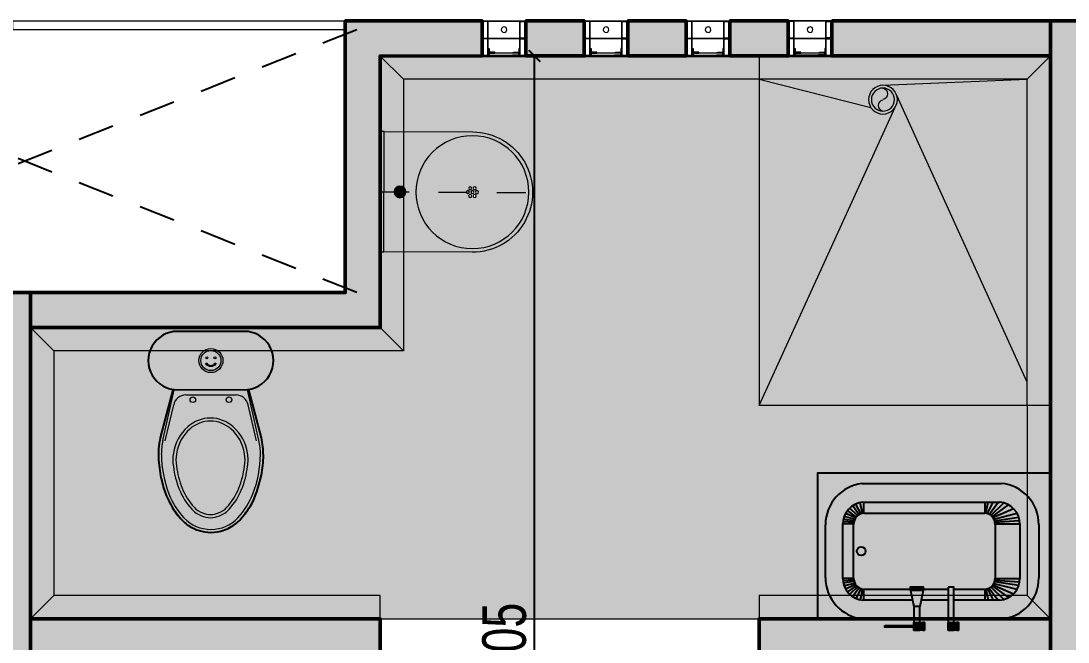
# Model space of a CAD drawing. Header units: metres. Extents: x 167 to 250, y 44 to 219.
# Drawn here: x 193.36 to 196.953, y 120.749 to 122.881 of the extents above; entities that cross this region are included whole.
import ezdxf

# ---------------------------------------------------------------- set-up
doc = ezdxf.new("R2010")
doc.units = ezdxf.units.M
doc.set_wipeout_variables(frame=1)
doc.linetypes.add('06-PT1-01$0$HIDDEN2', pattern=[0.1875, 0.125, -0.0625])
doc.linetypes.add('TRAZO_Y_PUNTO2', pattern=[0.5, 0.25, -0.125, 0, -0.125])
for name, color, linetype, lineweight in [('08', 8, 'Continuous', 0), ('A-MUEB-FIJO', 44, 'Continuous', 15), ('A-MURO', 7, 'Continuous', 50), ('A-PISO -ACHU', 55, 'Continuous', 0), ('A-PLAN-ACHU4', 251, 'Continuous', 5), ('A-PLAN-ACHU5', 252, 'Continuous', 5), ('A-PUER', 36, 'Continuous', 13), ('A_ACHURADO', 253, 'Continuous', 13), ('H_ACCESORIOS DESAGUES', 160, 'Continuous', 20), ('muros', 5, 'Continuous', 25), ('puntea', 253, '06-PT1-01$0$HIDDEN2', 25)]:
    doc.layers.add(name, color=color, linetype=linetype, lineweight=lineweight)
doc.layers.add('A_MOBILIARIO', color=8, linetype='Continuous')
doc.styles.add('ING_75', font='swisscl.ttf', dxfattribs={"height": 0.15})
doc.dimstyles.new('ESC_1_75_ING', dxfattribs={"dimtxt": 0.15, "dimasz": 0.04, "dimexe": 0, "dimexo": 0, "dimgap": 0.0263, "dimtad": 1, "dimzin": 4, "dimdsep": 46, "dimtxsty": 'ING_75', "dimblk": 'ARCHTICK', "dimcen": 0.06, "dimse1": 1, "dimse2": 1, "dimclrd": 256, "dimclre": 2, "dimclrt": 1, "dimadec": 0, "dimazin": 0, "dimtfac": 1, "dimtix": 1, "dimtmove": 2, "dimatfit": 3, "dimldrblk": 'ARCHTICK', "dimfxl": 0, "dimtvp": 1.75, "dimtolj": 1, "dimtzin": 4, "dimarcsym": 0})
pattern_1 = [(0, (0, -0.231), (0, 6.985), [5.08, -1.905]), (90, (0, -0.231), (-6.985, 4e-16), [5.08, -1.905])]
pattern_2 = [(0, (0, 0), (0, 6.985), [5.08, -1.905]), (90, (0, 0), (-6.985, 4e-16), [5.08, -1.905])]
pattern_3 = [(0, (5e-13, -0.625), (0, 6.985), [5.08, -1.905]), (90, (5e-13, -0.625), (-6.985, 4e-16), [5.08, -1.905])]

# ---------------------------------------------------------------- blocks, each defined once
blk = doc.blocks.new('lavam_sm-001-p')
blk.add_wipeout([(0, 0.2065), (0.3165, 0.2065), (0.3402, 0.2051), (0.3583, 0.2022), (0.3818, 0.1959), (0.3995, 0.1891), (0.4136, 0.1823), (0.4256, 0.1753), (0.4448, 0.1618), (0.4518, 0.156), (0.4593, 0.1492), (0.4675, 0.1409), (0.4746, 0.1329), (0.4823, 0.123), (0.4965, 0.1012), (0.5002, 0.0944), (0.505, 0.0842), (0.5095, 0.0735), (0.5127, 0.0643), (0.5151, 0.0565), (0.5171, 0.0488), (0.5184, 0.0431), (0.5204, 0.0327), (0.5213, 0.0261), (0.5221, 0.0196), (0.5226, 0.0126), (0.5229, 0.006), (0.523, 0), (0.5225, -0.0138), (0.5216, -0.0242), (0.5201, -0.0343), (0.5194, -0.0382), (0.5182, -0.0444), (0.5168, -0.0502), (0.5117, -0.0673), (0.5117, -0.0673), (0.5094, -0.0736), (0.5075, -0.0784), (0.5053, -0.0837), (0.5025, -0.0896), (0.5007, -0.0933), (0.4974, -0.0995), (0.4949, -0.1039), (0.4862, -0.1176), (0.4818, -0.1238), (0.4798, -0.1264), (0.4798, -0.1264), (0.4749, -0.1325), (0.4724, -0.1354), (0.4693, -0.1389), (0.4664, -0.1421), (0.4626, -0.1459), (0.4564, -0.1519), (0.4537, -0.1543), (0.4479, -0.1593), (0.4432, -0.163), (0.4327, -0.1707), (0.4258, -0.1752), (0.4222, -0.1774), (0.4191, -0.1792), (0.4121, -0.183), (0.4085, -0.1849), (0.396, -0.1906), (0.396, -0.1906), (0.3806, -0.1963), (0.3751, -0.198), (0.3652, -0.2007), (0.3567, -0.2026), (0.3504, -0.2037), (0.3348, -0.2057), (0.3348, -0.2057), (0.2306, -0.2065), (0.2068, -0.2065), (0.1906, -0.2065), (0.1647, -0.2065), (0.139, -0.2065), (0, -0.2065)])
h = blk.add_hatch(color=255)
h.dxf.hatch_style = 1
h.paths.add_polyline_path([(0, 0.2065), (0.0129, 0.2065), (0.0129, -0.2065), (0, -0.2065)])
h = blk.add_hatch(color=255)
h.dxf.hatch_style = 1
edge = h.paths.add_edge_path()
edge.add_line((0.0129, 0.2065), (0.0129, -0.2065))
edge.add_line((0.0129, -0.2065), (0.3165, -0.2065))
edge.add_arc((0.3165, 0), 0.2065, 270, 450)
edge.add_line((0.3165, 0.2065), (0.0129, 0.2065))
edge = h.paths.add_edge_path(flags=16)
edge.add_arc((0.3165, 0), 0.1936, 0, 360)
h = blk.add_hatch(color=255)
h.dxf.hatch_style = 1
edge = h.paths.add_edge_path()
edge.add_arc((0.3165, 0), 0.1936, 0, 360)
edge = h.paths.add_edge_path(flags=16)
edge.add_arc((0.3088, 0.0134), 0.00516, 0, 360)
edge = h.paths.add_edge_path(flags=16)
edge.add_arc((0.3242, 0.0134), 0.00516, 0, 360)
edge = h.paths.add_edge_path(flags=17)
edge.add_arc((0.332, 0), 0.00516, 0, 360)
edge = h.paths.add_edge_path(flags=16)
edge.add_arc((0.3242, -0.0134), 0.00516, 0, 360)
edge = h.paths.add_edge_path(flags=16)
edge.add_arc((0.3088, -0.0134), 0.00516, 0, 360)
edge = h.paths.add_edge_path(flags=16)
edge.add_arc((0.301, 0), 0.00516, 0, 360)
edge = h.paths.add_edge_path(flags=17)
edge.add_arc((0.3165, 0), 0.00516, 0, 360)
h = blk.add_hatch(color=253)
h.dxf.hatch_style = 1
edge = h.paths.add_edge_path()
edge.add_arc((0.0679, 0), 0.02, 0, 360)
blk.add_lwpolyline([(0, 0.2065), (0.0129, 0.2065), (0.0129, -0.2065), (0, -0.2065)], close=True)
blk.add_lwpolyline([(0.0129, 0.2065), (0.0129, -0.2065), (0.3165, -0.2065, 1), (0.3165, 0.2065)], format="xyb", close=True)
at = {"color": 252, "linetype": 'TRAZO_Y_PUNTO2', "ltscale": 0.1}
blk.add_lwpolyline([(0, 0), (0.582, 0.0008)], dxfattribs=at)
for centre, radius in [((0.3165, 0), 0.1936), ((0.0679, 0), 0.02)]:
    blk.add_circle(centre, radius)
at = {"color": 251, "lineweight": 0}
for centre in [(0.301, 0), (0.3088, 0.0134), (0.3165, 0), (0.3242, 0.0134), (0.332, 0), (0.3088, -0.0134), (0.3242, -0.0134)]:
    blk.add_circle(centre, 0.00516, dxfattribs=at)
blk = doc.blocks.new('Ventana')
at = {"layer": 'A-PLAN-ACHU4', "lineweight": 0}
blk.add_lwpolyline([(70.0113, 22.3045), (70.0113, 22.1845), (69.8613, 22.1845), (69.8613, 22.3045)], close=True, dxfattribs=at)
at = {"layer": 'A-PLAN-ACHU5', "lineweight": 0}
for points in [[(69.8613, 22.2445), (69.8613, 22.3045), (69.8822, 22.3045), (69.8822, 22.2445)], [(69.8628, 22.246), (69.8628, 22.303), (69.8807, 22.303), (69.8807, 22.246)], [(69.9076, 22.3045), (69.8822, 22.3045), (69.8822, 22.2791), (69.8854, 22.2791), (69.8854, 22.3013), (69.9076, 22.3013)], [(69.9905, 22.2445), (69.9905, 22.3045), (69.8822, 22.3045), (69.8822, 22.2445)], [(69.8854, 22.295), (69.9044, 22.295), (69.9044, 22.2918), (69.8854, 22.2918)], [(69.9651, 22.3045), (69.9905, 22.3045), (69.9905, 22.2791), (69.9873, 22.2791), (69.9873, 22.3013), (69.9651, 22.3013)], [(69.9873, 22.295), (69.9683, 22.295), (69.9683, 22.2918), (69.9873, 22.2918)], [(70.0113, 22.2445), (70.0113, 22.3045), (69.9905, 22.3045), (69.9905, 22.2445)], [(70.0098, 22.246), (70.0098, 22.303), (69.992, 22.303), (69.992, 22.246)], [(69.8613, 22.1845), (69.8613, 22.2445), (69.8822, 22.2445), (69.8822, 22.1845)], [(69.8628, 22.186), (69.8628, 22.243), (69.8807, 22.243), (69.8807, 22.186)], [(69.9905, 22.1845), (69.9905, 22.2445), (69.8822, 22.2445), (69.8822, 22.1845)], [(70.0113, 22.1845), (70.0113, 22.2445), (69.9905, 22.2445), (69.9905, 22.1845)], [(70.0098, 22.186), (70.0098, 22.243), (69.992, 22.243), (69.992, 22.186)]]:
    blk.add_lwpolyline(points, close=True, dxfattribs=at)
at = {"layer": 'A-PLAN-ACHU5', "lineweight": 0, "elevation": 0}
blk.add_lwpolyline([(69.8854, 22.3013), (69.9873, 22.3013), (69.9873, 22.295), (69.8854, 22.295)], close=True, dxfattribs=at)
at = {"layer": 'A-PLAN-ACHU5', "lineweight": 0}
blk.add_circle((69.9363, 22.2142), 0.00952, dxfattribs=at)
blk = doc.blocks.new('sifon')
at = {"lineweight": 0, "transparency": 33554508}
blk.add_hatch(color=252, dxfattribs=at).paths.add_polyline_path([(0, 0, -0.810345), (0, 0.0397, -1), (0, -0.0397, 0.786303)])
at = {"color": 252, "lineweight": 0}
for radius in [0.0495, 0.0397]:
    blk.add_circle((0, 0), radius, dxfattribs=at)
for centre, radius, start, end in [((0.0042, 0.0199, 0), 0.0203, 101.9608, 258.0384), ((-0.0048, -0.0199, 0), 0.0204, 283.6434, 76.3558)]:
    blk.add_arc(centre, radius, start, end, dxfattribs=at)
blk = doc.blocks.new('LAVACOLAS PLANTA')
at = {"layer": 'A_MOBILIARIO', "true_color": 0xffffff}
h = blk.add_hatch(color=7, dxfattribs=at)
h.dxf.hatch_style = 1
h.paths.add_polyline_path([(3251.4888, 1626.7587), (3251.4814, 1626.7587), (3251.4814, 1626.7237), (3251.4888, 1626.7237)])
h = blk.add_hatch(color=7, dxfattribs=at)
h.dxf.hatch_style = 1
h.paths.add_polyline_path([(3251.5027, 1626.7587), (3251.4888, 1626.7587), (3251.4888, 1626.7237), (3251.5027, 1626.7237)])
h = blk.add_hatch(color=7, dxfattribs=at)
h.dxf.hatch_style = 1
h.paths.add_polyline_path([(3251.5297, 1626.7587), (3251.5027, 1626.7587), (3251.5027, 1626.7237), (3251.5297, 1626.7237)])
h = blk.add_hatch(color=7, dxfattribs=at)
h.dxf.hatch_style = 1
h.paths.add_polyline_path([(3251.6454, 1626.7587), (3251.6379, 1626.7587), (3251.6379, 1626.7237), (3251.6454, 1626.7237)])
h = blk.add_hatch(color=7, dxfattribs=at)
h.dxf.hatch_style = 1
h.paths.add_polyline_path([(3251.6593, 1626.7587), (3251.6454, 1626.7587), (3251.6454, 1626.7237), (3251.6593, 1626.7237)])
h = blk.add_hatch(color=7, dxfattribs=at)
h.dxf.hatch_style = 1
h.paths.add_polyline_path([(3251.6862, 1626.7587), (3251.6593, 1626.7587), (3251.6593, 1626.7237), (3251.6862, 1626.7237)])
h = blk.add_hatch(color=7, dxfattribs=at)
h.dxf.hatch_style = 1
h.paths.add_polyline_path([(3251.8195, 1626.7454), (3251.6862, 1626.7454), (3251.6862, 1626.7371), (3251.8195, 1626.7371)])
h = blk.add_hatch(color=7, dxfattribs=at)
h.dxf.hatch_style = 1
h.paths.add_polyline_path([(3251.9217, 1626.707), (3251.2864, 1626.707, 0.396254), (3251.1131, 1626.5173), (3251.1131, 1626.2745, 0.395263), (3251.2855, 1626.0845), (3251.9245, 1626.0844, 0.377674), (3252.0933, 1626.276), (3252.0933, 1626.5157, 0.382911)])
h = blk.add_hatch(dxfattribs=at)
h.set_pattern_fill('ANGLE')
h.set_pattern_definition(pattern_1)
h.paths.add_polyline_path([(3251.4888, 1626.7178), (3251.4814, 1626.7178), (3251.4814, 1626.6828), (3251.4888, 1626.6828)])
h = blk.add_hatch(dxfattribs=at)
h.set_pattern_fill('ANGLE')
h.set_pattern_definition(pattern_3)
h.paths.add_polyline_path([(3251.4888, 1626.7178), (3251.4814, 1626.7178), (3251.4814, 1626.6828), (3251.4888, 1626.6828)])
h = blk.add_hatch(dxfattribs=at)
h.set_pattern_fill('ANGLE')
h.set_pattern_definition(pattern_1)
h.paths.add_polyline_path([(3251.5027, 1626.7178), (3251.4888, 1626.7178), (3251.4888, 1626.6828), (3251.5027, 1626.6828)])
h = blk.add_hatch(dxfattribs=at)
h.set_pattern_fill('ANGLE')
h.set_pattern_definition(pattern_3)
h.paths.add_polyline_path([(3251.5027, 1626.7178), (3251.4888, 1626.7178), (3251.4888, 1626.6828), (3251.5027, 1626.6828)])
h = blk.add_hatch(color=7, dxfattribs=at)
h.dxf.hatch_style = 1
h.paths.add_polyline_path([(3251.5297, 1626.7237), (3251.5027, 1626.7237), (3251.5027, 1626.5612), (3251.5297, 1626.5612)])
h = blk.add_hatch(dxfattribs=at)
h.set_pattern_fill('ANGLE')
h.set_pattern_definition(pattern_1)
h.paths.add_polyline_path([(3251.5297, 1626.7178), (3251.5027, 1626.7178), (3251.5027, 1626.6828), (3251.5297, 1626.6828)])
h = blk.add_hatch(dxfattribs=at)
h.set_pattern_fill('ANGLE')
h.set_pattern_definition(pattern_3)
h.paths.add_polyline_path([(3251.5297, 1626.7178), (3251.5027, 1626.7178), (3251.5027, 1626.6828), (3251.5297, 1626.6828)])
h = blk.add_hatch(dxfattribs=at)
h.set_pattern_fill('ANGLE')
h.set_pattern_definition(pattern_1)
h.paths.add_polyline_path([(3251.6454, 1626.7178), (3251.6379, 1626.7178), (3251.6379, 1626.6828), (3251.6454, 1626.6828)])
h = blk.add_hatch(dxfattribs=at)
h.set_pattern_fill('ANGLE')
h.set_pattern_definition(pattern_3)
h.paths.add_polyline_path([(3251.6454, 1626.7178), (3251.6379, 1626.7178), (3251.6379, 1626.6828), (3251.6454, 1626.6828)])
h = blk.add_hatch(dxfattribs=at)
h.set_pattern_fill('ANGLE')
h.set_pattern_definition(pattern_1)
h.paths.add_polyline_path([(3251.6593, 1626.7178), (3251.6454, 1626.7178), (3251.6454, 1626.6828), (3251.6593, 1626.6828)])
h = blk.add_hatch(dxfattribs=at)
h.set_pattern_fill('ANGLE')
h.set_pattern_definition(pattern_3)
h.paths.add_polyline_path([(3251.6593, 1626.7178), (3251.6454, 1626.7178), (3251.6454, 1626.6828), (3251.6593, 1626.6828)])
h = blk.add_hatch(color=7, dxfattribs=at)
h.dxf.hatch_style = 1
h.paths.add_polyline_path([(3251.6862, 1626.7237), (3251.6593, 1626.7237), (3251.6593, 1626.6497), (3251.6862, 1626.6497)])
h = blk.add_hatch(dxfattribs=at)
h.set_pattern_fill('ANGLE')
h.set_pattern_definition(pattern_1)
h.paths.add_polyline_path([(3251.6862, 1626.7178), (3251.6593, 1626.7178), (3251.6593, 1626.6828), (3251.6862, 1626.6828)])
h = blk.add_hatch(dxfattribs=at)
h.set_pattern_fill('ANGLE')
h.set_pattern_definition(pattern_3)
h.paths.add_polyline_path([(3251.6862, 1626.7178), (3251.6593, 1626.7178), (3251.6593, 1626.6828), (3251.6862, 1626.6828)])
h = blk.add_hatch(dxfattribs=at)
h.set_pattern_fill('ANGLE')
h.set_pattern_definition(pattern_1)
h.paths.add_polyline_path([(3251.8195, 1626.7044), (3251.6862, 1626.7044), (3251.6862, 1626.6961), (3251.8195, 1626.6961)])
h = blk.add_hatch(dxfattribs=at)
h.set_pattern_fill('ANGLE')
h.set_pattern_definition(pattern_3)
h.paths.add_polyline_path([(3251.8195, 1626.7044), (3251.6862, 1626.7044), (3251.6862, 1626.6961), (3251.8195, 1626.6961)])
h = blk.add_hatch(dxfattribs=at)
h.set_pattern_fill('ANGLE')
h.set_pattern_definition(pattern_2)
h.paths.add_polyline_path([(3252.0633, 1626.5221, 0.386522), (3251.9245, 1626.6706), (3251.2907, 1626.6707, 0.394923), (3251.1496, 1626.52), (3251.1496, 1626.2715, 0.390683), (3251.2884, 1626.1209), (3251.9245, 1626.1209, 0.394857), (3252.0633, 1626.2737)])
h = blk.add_hatch(dxfattribs=at)
h.set_pattern_fill('ANGLE')
h.set_pattern_definition(pattern_2)
h.paths.add_polyline_path([(3252.0633, 1626.5173, 0.395749), (3251.9245, 1626.6706), (3251.2892, 1626.6706, 0.397231), (3251.1496, 1626.5173), (3251.1496, 1626.2742, 0.395787), (3251.2884, 1626.1209), (3251.9245, 1626.1209, 0.394857), (3252.0633, 1626.2737)])
h = blk.add_hatch(dxfattribs=at)
h.set_pattern_fill('ANGLE')
h.set_pattern_definition(pattern_1)
h.paths.add_polyline_path([(3251.5297, 1626.6828), (3251.5027, 1626.6828), (3251.5027, 1626.5203), (3251.5297, 1626.5203)])
h = blk.add_hatch(dxfattribs=at)
h.set_pattern_fill('ANGLE')
h.set_pattern_definition(pattern_3)
h.paths.add_polyline_path([(3251.5297, 1626.6828), (3251.5027, 1626.6828), (3251.5027, 1626.5203), (3251.5297, 1626.5203)])
h = blk.add_hatch(color=7, dxfattribs=at)
h.dxf.hatch_style = 1
h.paths.add_polyline_path([(3251.6862, 1626.6497), (3251.6593, 1626.6497), (3251.6434, 1626.5762), (3251.7022, 1626.5762)])
h = blk.add_hatch(dxfattribs=at)
h.set_pattern_fill('ANGLE')
h.set_pattern_definition(pattern_1)
h.paths.add_polyline_path([(3251.6862, 1626.6828), (3251.6593, 1626.6828), (3251.6593, 1626.6087), (3251.6862, 1626.6087)])
h = blk.add_hatch(dxfattribs=at)
h.set_pattern_fill('ANGLE')
h.set_pattern_definition(pattern_3)
h.paths.add_polyline_path([(3251.6862, 1626.6828), (3251.6593, 1626.6828), (3251.6593, 1626.6087), (3251.6862, 1626.6087)])
h = blk.add_hatch(dxfattribs=at)
h.set_pattern_fill('ANGLE')
h.set_pattern_definition(pattern_1)
h.paths.add_polyline_path([(3251.6862, 1626.6087), (3251.6593, 1626.6087), (3251.6434, 1626.5353), (3251.7022, 1626.5353)])
h = blk.add_hatch(dxfattribs=at)
h.set_pattern_fill('ANGLE')
h.set_pattern_definition(pattern_3)
h.paths.add_polyline_path([(3251.6862, 1626.6087), (3251.6593, 1626.6087), (3251.6434, 1626.5353), (3251.7022, 1626.5353)])
h = blk.add_hatch(color=7, dxfattribs=at)
h.dxf.hatch_style = 1
h.paths.add_polyline_path([(3251.7022, 1626.5762), (3251.6434, 1626.5762), (3251.6434, 1626.5601), (3251.7022, 1626.5601)])
h = blk.add_hatch(dxfattribs=at)
h.set_pattern_fill('ANGLE')
h.set_pattern_definition(pattern_1)
h.paths.add_polyline_path([(3251.7022, 1626.5353), (3251.6434, 1626.5353), (3251.6434, 1626.5192), (3251.7022, 1626.5192)])
h = blk.add_hatch(dxfattribs=at)
h.set_pattern_fill('ANGLE')
h.set_pattern_definition(pattern_3)
h.paths.add_polyline_path([(3251.7022, 1626.5353), (3251.6434, 1626.5353), (3251.6434, 1626.5192), (3251.7022, 1626.5192)])
at = {"layer": 'A_MOBILIARIO'}
for points in [[(3251.5297, 1626.7587), (3251.5297, 1626.7237), (3251.4814, 1626.7237), (3251.4814, 1626.7587)], [(3251.4814, 1626.7587), (3251.4814, 1626.7237), (3251.4888, 1626.7237), (3251.4888, 1626.7587)], [(3251.5297, 1626.5612), (3251.5297, 1626.7587), (3251.5027, 1626.7587), (3251.5027, 1626.5612)], [(3251.6379, 1626.7587), (3251.6379, 1626.7237), (3251.6454, 1626.7237), (3251.6454, 1626.7587)], [(3251.6862, 1626.7587), (3251.6862, 1626.7237), (3251.6379, 1626.7237), (3251.6379, 1626.7587)], [(3251.8195, 1626.7371), (3251.6862, 1626.7371), (3251.6862, 1626.7454), (3251.8195, 1626.7454)], [(3251.6434, 1626.5762), (3251.7022, 1626.5762), (3251.7022, 1626.5601), (3251.6434, 1626.5601)]]:
    blk.add_lwpolyline(points, close=True, dxfattribs=at)
for points in [[(3251.6862, 1626.6497), (3251.6862, 1626.7587), (3251.6593, 1626.7587), (3251.6593, 1626.6497)], [(3251.2864, 1626.707), (3251.5027, 1626.707)], [(3251.5297, 1626.707), (3251.6593, 1626.707)], [(3251.6862, 1626.707), (3251.9217, 1626.707)], [(3251.6434, 1626.5762), (3251.6593, 1626.6497)], [(3251.6593, 1626.6497), (3251.6862, 1626.6497)], [(3251.7022, 1626.5762), (3251.6862, 1626.6497)], [(3251.3234, 1626.55), (3251.2295, 1626.5918)], [(3251.3269, 1626.5543), (3251.2526, 1626.6089)], [(3251.3329, 1626.5599), (3251.2739, 1626.6174)], [(3251.2925, 1626.6207), (3251.5027, 1626.6207)], [(3251.3404, 1626.5649), (3251.2998, 1626.6207)], [(3251.3485, 1626.5684), (3251.3227, 1626.6207)], [(3251.3562, 1626.5703), (3251.345, 1626.6207)], [(3251.3606, 1626.5709), (3251.3606, 1626.6207)], [(3251.5297, 1626.6207), (3251.653, 1626.6207)], [(3251.6925, 1626.6207), (3251.9204, 1626.6207)], [(3251.9188, 1626.5709), (3251.9188, 1626.6207)], [(3251.9231, 1626.5703), (3251.9339, 1626.6187)], [(3251.9309, 1626.5684), (3251.9527, 1626.6126)], [(3251.9389, 1626.5649), (3251.9678, 1626.6045)], [(3251.9464, 1626.5599), (3251.9813, 1626.5938)], [(3251.316, 1626.5353), (3251.2047, 1626.5517)], [(3251.3194, 1626.5435), (3251.2132, 1626.5707)], [(3251.3606, 1626.5709), (3251.5027, 1626.5709)], [(3251.5297, 1626.5709), (3251.6434, 1626.5709)], [(3251.6593, 1626.5762), (3251.6862, 1626.5762)], [(3251.7022, 1626.5709), (3251.9164, 1626.5709)], [(3251.9525, 1626.5543), (3251.9914, 1626.5829)], [(3251.956, 1626.55), (3252.0003, 1626.5697)], [(3251.96, 1626.5435), (3252.0069, 1626.5555)], [(3251.9634, 1626.5353), (3252.0108, 1626.5423)], [(3251.1131, 1626.2742), (3251.1131, 1626.5173)], [(3251.1996, 1626.2697), (3251.1996, 1626.5217)], [(3251.3137, 1626.5212), (3251.1996, 1626.5217)], [(3251.3144, 1626.5284), (3251.2009, 1626.5365)], [(3251.3137, 1626.267), (3251.3137, 1626.5191)], [(3251.9633, 1626.5217), (3251.9633, 1626.2697)], [(3251.965, 1626.5284), (3252.0127, 1626.5318)], [(3251.9657, 1626.5212), (3252.0133, 1626.5214)], [(3252.0133, 1626.5217), (3252.0133, 1626.2697)], [(3252.0933, 1626.5173), (3252.0933, 1626.2742)], [(3251.3137, 1626.2702), (3251.1996, 1626.2697)], [(3251.3144, 1626.263), (3251.2009, 1626.255)], [(3251.316, 1626.2561), (3251.2047, 1626.2397)], [(3251.9634, 1626.2561), (3252.0108, 1626.2491)], [(3251.965, 1626.263), (3252.0127, 1626.2596)], [(3251.9657, 1626.2702), (3252.0133, 1626.27)], [(3251.3194, 1626.2479), (3251.2132, 1626.2208)], [(3251.3234, 1626.2415), (3251.2295, 1626.1997)], [(3251.3269, 1626.2372), (3251.2526, 1626.1825)], [(3251.3329, 1626.2315), (3251.2739, 1626.174)], [(3251.3404, 1626.2266), (3251.2998, 1626.1707)], [(3251.3485, 1626.223), (3251.3227, 1626.1707)], [(3251.3562, 1626.2211), (3251.345, 1626.1707)], [(3251.3606, 1626.1709), (3251.3606, 1626.2207)], [(3251.9164, 1626.2206), (3251.3606, 1626.2206)], [(3251.9188, 1626.1709), (3251.9188, 1626.2207)], [(3251.9231, 1626.2211), (3251.9339, 1626.1727)], [(3251.9309, 1626.223), (3251.9527, 1626.1788)], [(3251.9389, 1626.2266), (3251.9678, 1626.187)], [(3251.9464, 1626.2315), (3251.9813, 1626.1976)], [(3251.9525, 1626.2372), (3251.9914, 1626.2086)], [(3251.956, 1626.2415), (3252.0003, 1626.2218)], [(3251.96, 1626.2479), (3252.0069, 1626.2359)], [(3251.9204, 1626.1707), (3251.2925, 1626.1707)], [(3251.9245, 1626.0844), (3251.2855, 1626.0845)]]:
    blk.add_lwpolyline(points, dxfattribs=at)
blk.add_circle((3251.9283, 1626.3957), 0.0199, dxfattribs=at)
for centre, radius, start, end in [((3251.3007, 1626.52), 0.1876, 94.3534, 180.8181), ((3251.901, 1626.5157), 0.1924, 0.4751, 83.8077), ((3251.3007, 1626.52), 0.1011, 94.641, 181.0131), ((3251.9123, 1626.52), 0.1011, 358.9869, 85.359), ((3251.3648, 1626.52), 0.0511, 94.641, 181.0131), ((3251.9123, 1626.52), 0.0511, 358.9869, 85.359), ((3251.3007, 1626.2715), 0.1876, 178.9869, 265.359), ((3251.3007, 1626.2715), 0.1011, 178.9869, 265.359), ((3251.3648, 1626.2715), 0.0511, 178.9869, 265.359), ((3251.9123, 1626.2715), 0.0511, 274.641, 1.0131), ((3251.9123, 1626.2715), 0.1011, 274.641, 1.0131), ((3251.9001, 1626.276), 0.1932, 277.239, 359.6001)]:
    blk.add_arc(centre, radius, start, end, dxfattribs=at)
blk = doc.blocks.new('_ArchTick')
at = {"color": 0, "linetype": 'ByBlock', "const_width": 0.15}
blk.add_lwpolyline([(-0.5, -0.5), (0.5, 0.5)], dxfattribs=at)
blk = doc.blocks.new('*D602')
at = {"layer": 'Defpoints', "color": 0, "transparency": 16777216}
for p in [(195.1221, 122.7604), (195.4098, 122.7604), (194.2333, 118.7082)]:
    blk.add_point(p, dxfattribs=at)
at = {"layer": 'muros', "lineweight": -2, "transparency": 16777216}
blk.add_line((195.1221, 118.7082), (195.1221, 122.7604), dxfattribs=at)
at = {"layer": 'muros', "lineweight": -2, "transparency": 16777216, "xscale": 0.04, "yscale": 0.04, "zscale": 0.04}
for p, rotation in [((195.1221, 122.7604), 90), ((195.1221, 118.7082), 270)]:
    blk.add_blockref('_ArchTick', p, dxfattribs=dict(at, rotation=rotation))
at = {"layer": 'muros', "color": 1, "transparency": 16777216, "insert": (195.019, 120.7343), "char_height": 0.15, "attachment_point": 5, "rotation": 90, "style": 'ING_75'}
blk.add_mtext('\\A1;4.05', dxfattribs=at)
blk = doc.blocks.new('Baño Niño')
at = {"layer": 'A_ACHURADO', "true_color": 0xffffff}
h = blk.add_hatch(color=7, dxfattribs=at)
h.dxf.hatch_style = 1
h.paths.add_polyline_path([(0.0829, -0.005), (-0.0829, -0.005, 1), (-0.0829, -0.1502), (0.0829, -0.1502, 1)])
h.paths.add_polyline_path([(0.0947, -0.1502), (-0.0947, -0.1502), (-0.1257, -0.2696, 0.041632), (-0.1302, -0.3001, 0.015351), (-0.1305, -0.3113, 0.012293), (-0.1301, -0.3252, 0.03871), (-0.1223, -0.3769, 0.032417), (-0.1113, -0.4119, 0.004366), (-0.11, -0.415, 0.05095), (-0.0896, -0.4525, 0.033971), (-0.0732, -0.4726, 0.012034), (-0.0676, -0.4783, 0.07869), (-0.0418, -0.4956, 0.061763), (-0.0155, -0.5037, 0.039178), (0, -0.5049, 0.039109), (0.0155, -0.5037, 0.089224), (0.0514, -0.4906, 0.068002), (0.0723, -0.4737, 0.003797), (0.0742, -0.4715, 0.030058), (0.0947, -0.4447, 0.050849), (0.112, -0.4099, 0.027883), (0.1255, -0.3625, 0.043283), (0.1305, -0.3138, 0.046588), (0.1257, -0.2696)])
for points in [[(0.0829, -0.1502, 1), (0.0829, -0.005), (-0.0829, -0.005, 1), (-0.0829, -0.1502)], [(-0.091, -0.1502), (-0.0947, -0.1502), (-0.1257, -0.2696, 0.075478), (-0.1301, -0.3252, 0.03871), (-0.1223, -0.3769, 0.043116), (-0.11, -0.415, 0.05095), (-0.0896, -0.4525, 0.051053), (-0.0676, -0.4783, 0.086604), (-0.0418, -0.4956, 0.061763), (-0.0155, -0.5037, 0.08632), (0.0155, -0.5037, 0.089224), (0.0514, -0.4906, 0.08292), (0.0742, -0.4715, 0.030058), (0.0947, -0.4447, 0.064909), (0.112, -0.4101, 0.02795), (0.1255, -0.3625, 0.059134), (0.1305, -0.3138, 0.046588), (0.1257, -0.2696), (0.0947, -0.1502), (0.091, -0.1502)]]:
    blk.add_lwpolyline(points, format="xyb")
at = {"layer": '08'}
for p, q in [((-0.0947, -0.1502), (-0.1257, -0.2696)), ((-0.1196, -0.276), (-0.091, -0.1502)), ((-0.0947, -0.1502), (0.0947, -0.1502)), ((0.0864, -0.1502), (-0.0864, -0.1502)), ((0.1196, -0.276), (0.091, -0.1502)), ((-0.0625, -0.1631), (0.0625, -0.1631)), ((-0.1136, -0.2773), (-0.0925, -0.1875)), ((0.1136, -0.2773), (0.0925, -0.1875))]:
    blk.add_line(p, q, dxfattribs=at)
blk.add_lwpolyline([(-0.0123, -0.0859, -1), (-0.0101, -0.0844, 0.532505), (0.0101, -0.0844, -1), (0.0123, -0.0859, -0.532505)], format="xyb", close=True, dxfattribs=at)
for centre, radius in [((0, -0.0776), 0.03), ((0, -0.0776), 0.025), ((-0.0101, -0.0708), 0.00261), ((0.0101, -0.0708), 0.00261), ((-0.0449, -0.1751), 0.00691), ((0.0449, -0.1751), 0.00691)]:
    blk.add_circle(centre, radius, dxfattribs=at)
for centre, radius, start, end in [((-0.0625, -0.1938), 0.0306, 90, 168.2955), ((0.0625, -0.1938), 0.0306, 11.7045, 90), ((-0.0007, -0.3055), 0.0849, 90.22, 132.0881), ((-0.0007, -0.3055), 0.0773, 90.22, 132.1143), ((-0.0014, -0.3055), 0.0849, 47.9119, 89.78), ((-0.0014, -0.3055), 0.0773, 47.8857, 89.78), ((0.0146, -0.324), 0.1089, 131.5556, 171.5984), ((0.0146, -0.324), 0.1013, 131.5355, 171.6682), ((-0.0167, -0.324), 0.1013, 8.3318, 48.4645), ((-0.0167, -0.324), 0.1089, 8.4016, 48.4444), ((0.0504, -0.3113), 0.1809, 166.7026, 180), ((0.0504, -0.3113), 0.1736, 168.2955, 180), ((-0.0504, -0.3113), 0.1736, 0, 11.7045), ((-0.0504, -0.3113), 0.1809, 0, 13.2974), ((0.1526, -0.3093), 0.2831, 180.4, 201.2568), ((0.1526, -0.3093), 0.2757, 180.4107, 201.2568), ((-0.0008, -0.3248), 0.0938, 169.7483, 190.0458), ((-0.0008, -0.3248), 0.0862, 169.6666, 190.1778), ((-0.0013, -0.3248), 0.0862, 349.8222, 10.3334), ((-0.0013, -0.3248), 0.0938, 349.9542, 10.2517), ((-0.1526, -0.3093), 0.2757, 338.7432, 359.5893), ((-0.1526, -0.3093), 0.2831, 338.7432, 359.6), ((0.1293, -0.3137), 0.2242, 187.0265, 201.9681), ((0.1293, -0.3137), 0.2165, 186.9727, 201.9889), ((-0.1314, -0.3137), 0.2165, 338.0111, 353.0273), ((-0.1314, -0.3137), 0.2242, 338.0319, 352.9735), ((0.0669, -0.3426), 0.1912, 201.2568, 223.2845), ((0.0669, -0.3426), 0.1838, 201.2568, 223.2845), ((0.0602, -0.3449), 0.1485, 200.788, 223.4696), ((0.0602, -0.3449), 0.1409, 200.7562, 223.6176), ((-0.0624, -0.3449), 0.1409, 316.3824, 339.2438), ((-0.0624, -0.3449), 0.1485, 316.5304, 339.212), ((-0.0669, -0.3426), 0.1838, 316.7155, 338.7432), ((-0.0669, -0.3426), 0.1912, 316.7155, 338.7432), ((-0.0097, -0.4173), 0.0405, 217.6826, 254.1454), ((0.0076, -0.4173), 0.0405, 285.8546, 322.3174), ((-0.0097, -0.4173), 0.0481, 218.1678, 253.4343), ((0, -0.4112), 0.0572, 245.849, 268.9719), ((0, -0.4112), 0.0496, 245.2602, 268.9719), ((-0.0021, -0.4112), 0.0496, 271.0281, 294.7398), ((-0.0021, -0.4112), 0.0572, 271.0281, 294.151), ((0.0076, -0.4173), 0.0481, 286.5657, 321.8322), ((0, -0.4056), 0.0993, 223.2845, 270), ((0, -0.4056), 0.0919, 223.2845, 270), ((0, -0.4056), 0.0919, 270, 316.7155), ((0, -0.4056), 0.0993, 270, 316.7155)]:
    blk.add_arc(centre, radius, start, end, dxfattribs=at)

msp = doc.modelspace()

# ---------------------------------------------------------------- hatches: boundary and pattern name
at = {"layer": 'A-PISO -ACHU', "true_color": 0xc3d9df, "transparency": 33554534}
h = msp.add_hatch(color=254, dxfattribs=at)
h.dxf.hatch_style = 1
h.paths.add_polyline_path([(194.5929, 122.7604), (194.5929, 121.8282), (193.3929, 121.8282), (193.3929, 120.8282), (194.5929, 120.8282), (195.8929, 120.8282), (196.8929, 120.8282), (196.8929, 122.7604)])
at = {"layer": 'A-PLAN-ACHU5'}
h = msp.add_hatch(dxfattribs=at)
h.set_pattern_fill('AR-CONC', color=256, scale=0.0005, angle=180)
h.set_pattern_definition([(230, (208.66901, -94.347646), (-0.091092334, 0.007969543), [0.009525, -0.104775]), (175, (208.66901, -94.34765), (0.01762171, -0.095528423), [0.00762, -0.083820292]), (280.451445, (208.661416, -94.34698), (-0.073470624, -0.087558876), [0.008095004, -0.089045122]), (226.1842, (208.66901, -94.37305), (-0.13553952, 0.021021164), [0.0142875, -0.1571625]), (276.63556, (208.65771, -94.3713), (-0.11870207, -0.12371306), [0.01214251, -0.1335678]), (171.18415, (208.669, -94.37305), (-0.11870207, -0.12371306), [0.01142998, -0.12572987]), (201, (208.65631, -94.366696), (-0.075807196, 0.0511326), [0.009525, -0.104775]), (146, (208.65631, -94.3667), (-0.030901014, -0.092093983), [0.00762, -0.08382]), (251.451445, (208.64999, -94.362435), (-0.10670821, -0.040961384), [0.008095004, -0.08904497]), (217.5, (208.669007, -94.347646), (-0.0015443016, -0.0422775194), [0, -0.082804, 0, -0.08509, 0, -0.0841375]), (187.5, (208.669007, -94.347646), (-0.033409831, -0.050090287), [0, -0.048514, 0, -0.080899, 0, -0.0320675]), (147.5, (208.697328, -94.347646), (-0.0677952976, 0.002864372), [0, -0.03175, 0, -0.09906, 0, -0.131445]), (137.5, (208.71003, -94.347646), (-0.07406459, -0.012713246), [0, -0.041275, 0, -0.065786, 0, -0.093345])])
h.paths.add_polyline_path([(192.0729, 120.7082), (193.2729, 120.7082), (193.2729, 118.7082), (192.0229, 118.7082), (192.0229, 118.5882), (193.3929, 118.5882), (193.3929, 121.9482), (192.1929, 121.9482), (192.1929, 122.8804), (191.7229, 122.8804), (191.7229, 122.7604), (192.0729, 122.7602), (192.0729, 121.8282), (193.2729, 121.8282), (193.2729, 120.8282), (192.0729, 120.8282)])
h.paths.add_polyline_path([(191.3729, 122.7604), (191.5729, 122.7604), (191.5729, 122.8804), (191.3729, 122.8804)])
h.paths.add_polyline_path([(191.0229, 122.7604), (191.2229, 122.7604), (191.2229, 122.8804), (191.0229, 122.8804)])
h.paths.add_polyline_path([(190.6729, 122.7604), (190.8729, 122.7604), (190.8729, 122.8804), (190.6729, 122.8804)], flags=17)
h.paths.add_polyline_path([(189.6529, 118.5882), (191.0229, 118.5882), (191.0229, 118.7082), (189.7729, 118.7082), (189.7729, 120.7082), (190.7729, 120.7082), (190.7729, 120.8282), (189.7729, 120.8282), (189.7729, 122.7604), (190.5229, 122.7604), (190.5229, 122.8804), (189.6529, 122.8804)])
h = msp.add_hatch(dxfattribs=at)
h.set_pattern_fill('AR-CONC', color=256, scale=0.0005, angle=180)
h.set_pattern_definition([(230, (216.14901, -94.347646), (-0.091092334, 0.007969543), [0.009525, -0.104775]), (175, (216.14901, -94.34765), (0.01762171, -0.095528423), [0.00762, -0.083820292]), (280.451445, (216.141416, -94.34698), (-0.073470624, -0.087558876), [0.008095004, -0.089045122]), (226.1842, (216.14901, -94.37305), (-0.13553952, 0.021021164), [0.0142875, -0.1571625]), (276.63556, (216.13771, -94.3713), (-0.11870207, -0.12371306), [0.01214251, -0.1335678]), (171.18415, (216.149, -94.37305), (-0.11870207, -0.12371306), [0.01142998, -0.12572987]), (201, (216.13631, -94.366696), (-0.075807196, 0.0511326), [0.009525, -0.104775]), (146, (216.13631, -94.3667), (-0.030901014, -0.092093983), [0.00762, -0.08382]), (251.451445, (216.12999, -94.362435), (-0.10670821, -0.040961384), [0.008095004, -0.08904497]), (217.5, (216.149007, -94.347646), (-0.0015443016, -0.0422775194), [0, -0.082804, 0, -0.08509, 0, -0.0841375]), (187.5, (216.149007, -94.347646), (-0.033409831, -0.050090287), [0, -0.048514, 0, -0.080899, 0, -0.0320675]), (147.5, (216.177328, -94.347646), (-0.0677952976, 0.002864372), [0, -0.03175, 0, -0.09906, 0, -0.131445]), (137.5, (216.19003, -94.347646), (-0.07406459, -0.012713246), [0, -0.041275, 0, -0.065786, 0, -0.093345])])
h.paths.add_polyline_path([(199.3129, 120.7082), (200.5129, 120.7082), (200.5129, 118.7082), (199.2629, 118.7082), (199.2629, 118.5882), (200.6329, 118.5882), (200.6329, 121.9482), (199.4329, 121.9482), (199.4329, 122.8804), (198.9629, 122.8804), (198.9629, 122.7604), (199.3129, 122.7602), (199.3129, 121.8282), (200.5129, 121.8282), (200.5129, 120.8282), (199.3129, 120.8282)])
h.paths.add_polyline_path([(198.6129, 122.7604), (198.8129, 122.7604), (198.8129, 122.8804), (198.6129, 122.8804)])
h.paths.add_polyline_path([(198.2629, 122.7604), (198.4629, 122.7604), (198.4629, 122.8804), (198.2629, 122.8804)])
h.paths.add_polyline_path([(197.9129, 122.7604), (198.1129, 122.7604), (198.1129, 122.8804), (197.9129, 122.8804)], flags=17)
h.paths.add_polyline_path([(196.8929, 118.5882), (198.2629, 118.5882), (198.2629, 118.7082), (197.0129, 118.7082), (197.0129, 120.7082), (198.0129, 120.7082), (198.0129, 120.8282), (197.0129, 120.8282), (197.0129, 122.7604), (197.7629, 122.7604), (197.7629, 122.8804), (196.8929, 122.8804)])
at = {"layer": 'A_MOBILIARIO', "true_color": 0xffffff}
h = msp.add_hatch(color=7, dxfattribs=at)
h.dxf.hatch_style = 1
h.paths.add_polyline_path([(196.8929, 120.8282), (196.8929, 121.3282), (196.0929, 121.3282), (196.0929, 120.8282)])

# ---------------------------------------------------------------- linework, layer by layer
at = {"color": 252, "lineweight": 0}
for p, q in [((195.8929, 122.6804), (196.2763, 122.5836)), ((196.3179, 122.6598), (196.8129, 122.6804)), ((196.8129, 121.6404), (196.3652, 122.6247)), ((195.8929, 121.5604), (196.3655, 122.597))]:
    msp.add_line(p, q, dxfattribs=at)
at = {"color": 1, "true_color": 0xff0f0f}
msp.add_lwpolyline([(194.2266, 120.8282), (194.5929, 120.8282)], dxfattribs=at)
at = {"layer": 'A-MURO'}
for points in [[(191.7229, 122.7604), (191.7229, 122.8804), (192.1929, 122.8804), (192.1929, 121.9482), (193.3929, 121.9482), (193.3929, 118.5882), (192.0229, 118.5882), (192.0229, 118.7082), (193.2729, 118.7082), (193.2729, 120.7082), (192.0729, 120.7082), (192.0729, 120.8282), (193.2729, 120.8282), (193.2729, 121.8282), (192.0729, 121.8282), (192.0729, 122.7602), (191.7229, 122.7604)], [(196.1429, 122.8804), (197.0129, 122.8804), (197.0129, 118.5882), (195.6429, 118.5882), (195.6429, 118.7082), (196.8929, 118.7082), (196.8929, 120.7082), (195.8929, 120.7082), (195.8929, 120.8282), (196.8929, 120.8282), (196.8929, 122.7604), (196.1429, 122.7604), (196.1429, 122.8806)], [(197.7629, 122.8804), (196.8929, 122.8804), (196.8929, 118.5882), (198.2629, 118.5882), (198.2629, 118.7082), (197.0129, 118.7082), (197.0129, 120.7082), (198.0129, 120.7082), (198.0129, 120.8282), (197.0129, 120.8282), (197.0129, 122.7604), (197.7629, 122.7604), (197.7629, 122.8806)]]:
    msp.add_lwpolyline(points, dxfattribs=at)
for points in [[(195.0929, 122.7604), (195.2929, 122.7604), (195.2929, 122.8804), (195.0929, 122.8804)], [(195.4429, 122.7604), (195.6429, 122.7604), (195.6429, 122.8804), (195.4429, 122.8804)], [(195.7929, 122.7604), (195.9929, 122.7604), (195.9929, 122.8804), (195.7929, 122.8804)]]:
    msp.add_lwpolyline(points, close=True, dxfattribs=at)
at = {"layer": 'A-PISO -ACHU', "lineweight": 0}
msp.add_line((196.8129, 122.6804), (196.8929, 122.7604), dxfattribs=at)
for points in [[(194.5929, 122.7602), (194.6729, 122.6804)], [(195.8929, 122.7604), (195.8929, 121.5604)], [(193.4731, 121.7482), (193.3929, 121.8282)], [(194.5929, 121.8282), (194.6729, 121.7482)], [(196.8929, 121.5604), (195.8929, 121.5604)], [(196.8129, 121.5604), (196.8129, 120.9082), (195.8929, 120.9082), (195.8929, 120.8282)], [(196.8129, 120.9082), (196.8929, 120.8282)], [(194.5929, 120.8282), (195.8929, 120.8282)]]:
    msp.add_lwpolyline(points, dxfattribs=at)
msp.add_lwpolyline([(194.5929, 120.8282), (194.5929, 120.9082), (193.4729, 120.9082), (193.3929, 120.8282)], close=True, dxfattribs=at)
at = {"layer": 'A-PUER', "linetype": 'Continuous', "lineweight": 0}
msp.add_lwpolyline([(193.3329, 122.8804), (194.4729, 122.8804), (194.4729, 122.8504), (193.3329, 122.8504)], close=True, dxfattribs=at)
at = {"layer": 'A_MOBILIARIO'}
msp.add_lwpolyline([(196.8929, 120.8282), (196.8929, 121.3282), (196.0929, 121.3282), (196.0929, 120.8282)], close=True, dxfattribs=at)
at = {"layer": 'puntea'}
for p, q in [((194.5129, 121.9482), (192.2329, 122.8504)), ((194.5129, 122.8504), (192.2329, 121.9482))]:
    msp.add_line(p, q, dxfattribs=at)

# ---------------------------------------------------------------- block references
at = {"color": 1, "true_color": 0xff0f0f, "xscale": -1, "rotation": 180}
for p in [(125.0816, 145.0648), (125.4316, 145.0648), (125.7816, 145.0648), (126.1316, 145.0651)]:
    msp.add_blockref('Ventana', p, dxfattribs=at)
at = {"layer": 'A_MOBILIARIO'}
for name, p, xscale, yscale, zscale, rotation in [('Baño Niño', (194.012, 121.8221), 1.38, 1.38, 1.38, 0.009771385287881929), ('LAVACOLAS PLANTA', (2625.2332, 1335.8779), 0.7469382635246781, 0.7469382635246781, 0.7469382635246781, 180)]:
    msp.add_blockref(name, p, dxfattribs=dict(at, xscale=xscale, yscale=yscale, zscale=zscale, rotation=rotation))
at = {"layer": 'H_ACCESORIOS DESAGUES', "xscale": -1}
msp.add_blockref('sifon', (196.3179, 122.6104), dxfattribs=at)

# ---------------------------------------------------------------- next in the draw order: block references
at = {"layer": 'A-MUEB-FIJO', "xscale": -1, "rotation": 179.7656395119539}
msp.add_blockref('lavam_sm-001-p', (194.5929, 122.2943), dxfattribs=at)

# ---------------------------------------------------------------- next in the draw order: hatches: boundary and pattern name
at = {"layer": 'A-PLAN-ACHU5'}
h = msp.add_hatch(dxfattribs=at)
h.set_pattern_fill('AR-CONC', color=256, scale=0.0005, angle=180)
h.set_pattern_definition([(230, (216.02901, -94.347646), (-0.091092334, 0.007969543), [0.009525, -0.104775]), (175, (216.02901, -94.34765), (0.01762171, -0.095528423), [0.00762, -0.083820292]), (280.451445, (216.021416, -94.34698), (-0.073470624, -0.087558876), [0.008095004, -0.089045122]), (226.1842, (216.02901, -94.37305), (-0.13553952, 0.021021164), [0.0142875, -0.1571625]), (276.63556, (216.01771, -94.3713), (-0.11870207, -0.12371306), [0.01214251, -0.1335678]), (171.18415, (216.029, -94.37305), (-0.11870207, -0.12371306), [0.01142998, -0.12572987]), (201, (216.01631, -94.366696), (-0.075807196, 0.0511326), [0.009525, -0.104775]), (146, (216.01631, -94.3667), (-0.030901014, -0.092093983), [0.00762, -0.08382]), (251.451445, (216.00999, -94.362435), (-0.10670821, -0.040961384), [0.008095004, -0.08904497]), (217.5, (216.029007, -94.347646), (-0.0015443016, -0.0422775194), [0, -0.082804, 0, -0.08509, 0, -0.0841375]), (187.5, (216.029007, -94.347646), (-0.033409831, -0.050090287), [0, -0.048514, 0, -0.080899, 0, -0.0320675]), (147.5, (216.057328, -94.347646), (-0.0677952976, 0.002864372), [0, -0.03175, 0, -0.09906, 0, -0.131445]), (137.5, (216.07003, -94.347646), (-0.07406459, -0.012713246), [0, -0.041275, 0, -0.065786, 0, -0.093345])])
h.paths.add_polyline_path([(194.5929, 120.7082), (193.3929, 120.7082), (193.3929, 118.7082), (194.6429, 118.7082), (194.6429, 118.5882), (193.2729, 118.5882), (193.2729, 121.9482), (194.4729, 121.9482), (194.4729, 122.8804), (194.9429, 122.8804), (194.9429, 122.7604), (194.5929, 122.7602), (194.5929, 121.8282), (193.3929, 121.8282), (193.3929, 120.8282), (194.5929, 120.8282)])
h.paths.add_polyline_path([(195.2929, 122.7604), (195.0929, 122.7604), (195.0929, 122.8804), (195.2929, 122.8804)])
h.paths.add_polyline_path([(195.6429, 122.7604), (195.4429, 122.7604), (195.4429, 122.8804), (195.6429, 122.8804)])
h.paths.add_polyline_path([(195.9929, 122.7604), (195.7929, 122.7604), (195.7929, 122.8804), (195.9929, 122.8804)], flags=17)
h.paths.add_polyline_path([(197.0129, 118.5882), (195.6429, 118.5882), (195.6429, 118.7082), (196.8929, 118.7082), (196.8929, 120.7082), (195.8929, 120.7082), (195.8929, 120.8282), (196.8929, 120.8282), (196.8929, 122.7604), (196.1429, 122.7604), (196.1429, 122.8804), (197.0129, 122.8804)])

# ---------------------------------------------------------------- next in the draw order: linework, layer by layer
at = {"color": 3, "const_width": 0.01}
msp.add_lwpolyline([(196.8929, 118.7082), (193.3929, 118.7082), (193.3929, 120.7082), (194.5929, 120.7082), (194.5929, 120.8282), (193.3929, 120.8282), (193.3929, 121.8282), (194.5929, 121.8282), (194.5929, 122.7604), (196.8929, 122.7604), (196.8929, 120.8282), (195.8929, 120.8282), (195.8929, 120.7082), (196.8929, 120.7082)], close=True, dxfattribs=at)
at = {"layer": 'A-MURO'}
msp.add_lwpolyline([(194.9429, 122.7604), (194.9429, 122.8804), (194.4729, 122.8804), (194.4729, 121.9482), (193.2729, 121.9482), (193.2729, 118.5882), (194.6429, 118.5882), (194.6429, 118.7082), (193.3929, 118.7082), (193.3929, 120.7082), (194.5929, 120.7082), (194.5929, 120.8282), (193.3929, 120.8282), (193.3929, 121.8282), (194.5929, 121.8282), (194.5929, 122.7602), (194.9429, 122.7604)], dxfattribs=at)
at = {"layer": 'A-PISO -ACHU', "lineweight": 0}
for points in [[(195.8929, 120.8282), (196.8929, 120.8282), (196.8929, 122.7604), (194.5929, 122.7604), (194.5929, 121.8284), (193.3929, 121.8282), (193.3929, 120.8282)], [(196.8129, 121.5604), (196.8129, 122.6804), (194.6729, 122.6804), (194.6729, 121.7482), (193.4729, 121.7482), (193.4729, 120.9082)]]:
    msp.add_lwpolyline(points, dxfattribs=at)

# ---------------------------------------------------------------- next in the draw order: dimensions: what is measured, and where the dimension line sits
at = {"layer": 'muros', "color": 114, "true_color": 0x139b48}
dim = msp.add_linear_dim(base=(195.1221, 122.7604), p1=(194.2333, 118.7082), p2=(195.4098, 122.7604), angle=270, dimstyle='ESC_1_75_ING', dxfattribs=at)
dim.commit()
dim.dimension.update_dxf_attribs({"geometry": '*D602', "text_midpoint": (195.019, 120.7343)})

doc.saveas('drawing.dxf')
